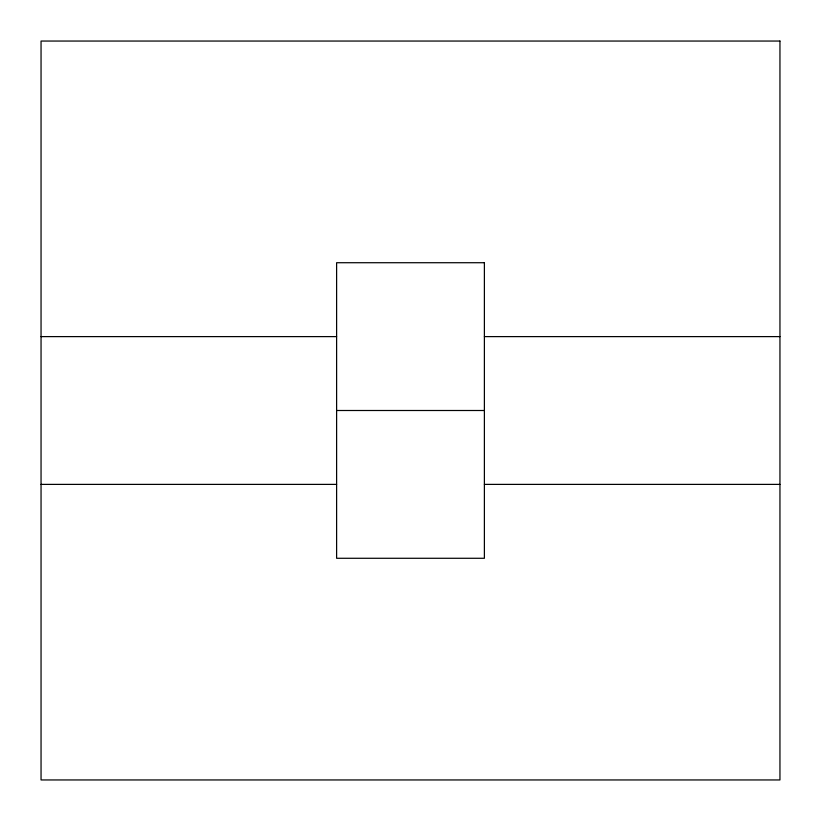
<?xml version="1.0" encoding="UTF-8"?>
<svg xmlns="http://www.w3.org/2000/svg" width="821" height="821" viewBox="0 0 821 821"><rect width="100%" height="100%" fill="white"/><g stroke="black" fill="none" stroke-linecap="round" stroke-linejoin="round"><path stroke-width="1.23" d="M41.05 336.61L336.61 336.61M484.39 336.61L779.95 336.61M336.61 410.5L484.39 410.5M41.05 484.39L336.61 484.39M484.39 484.39L779.95 484.39M779.95 41.05L41.05 41.05L41.05 779.95L779.95 779.95L779.95 41.05M484.39 262.72L336.61 262.72L336.61 558.28L484.39 558.28L484.39 262.72"/></g></svg>
